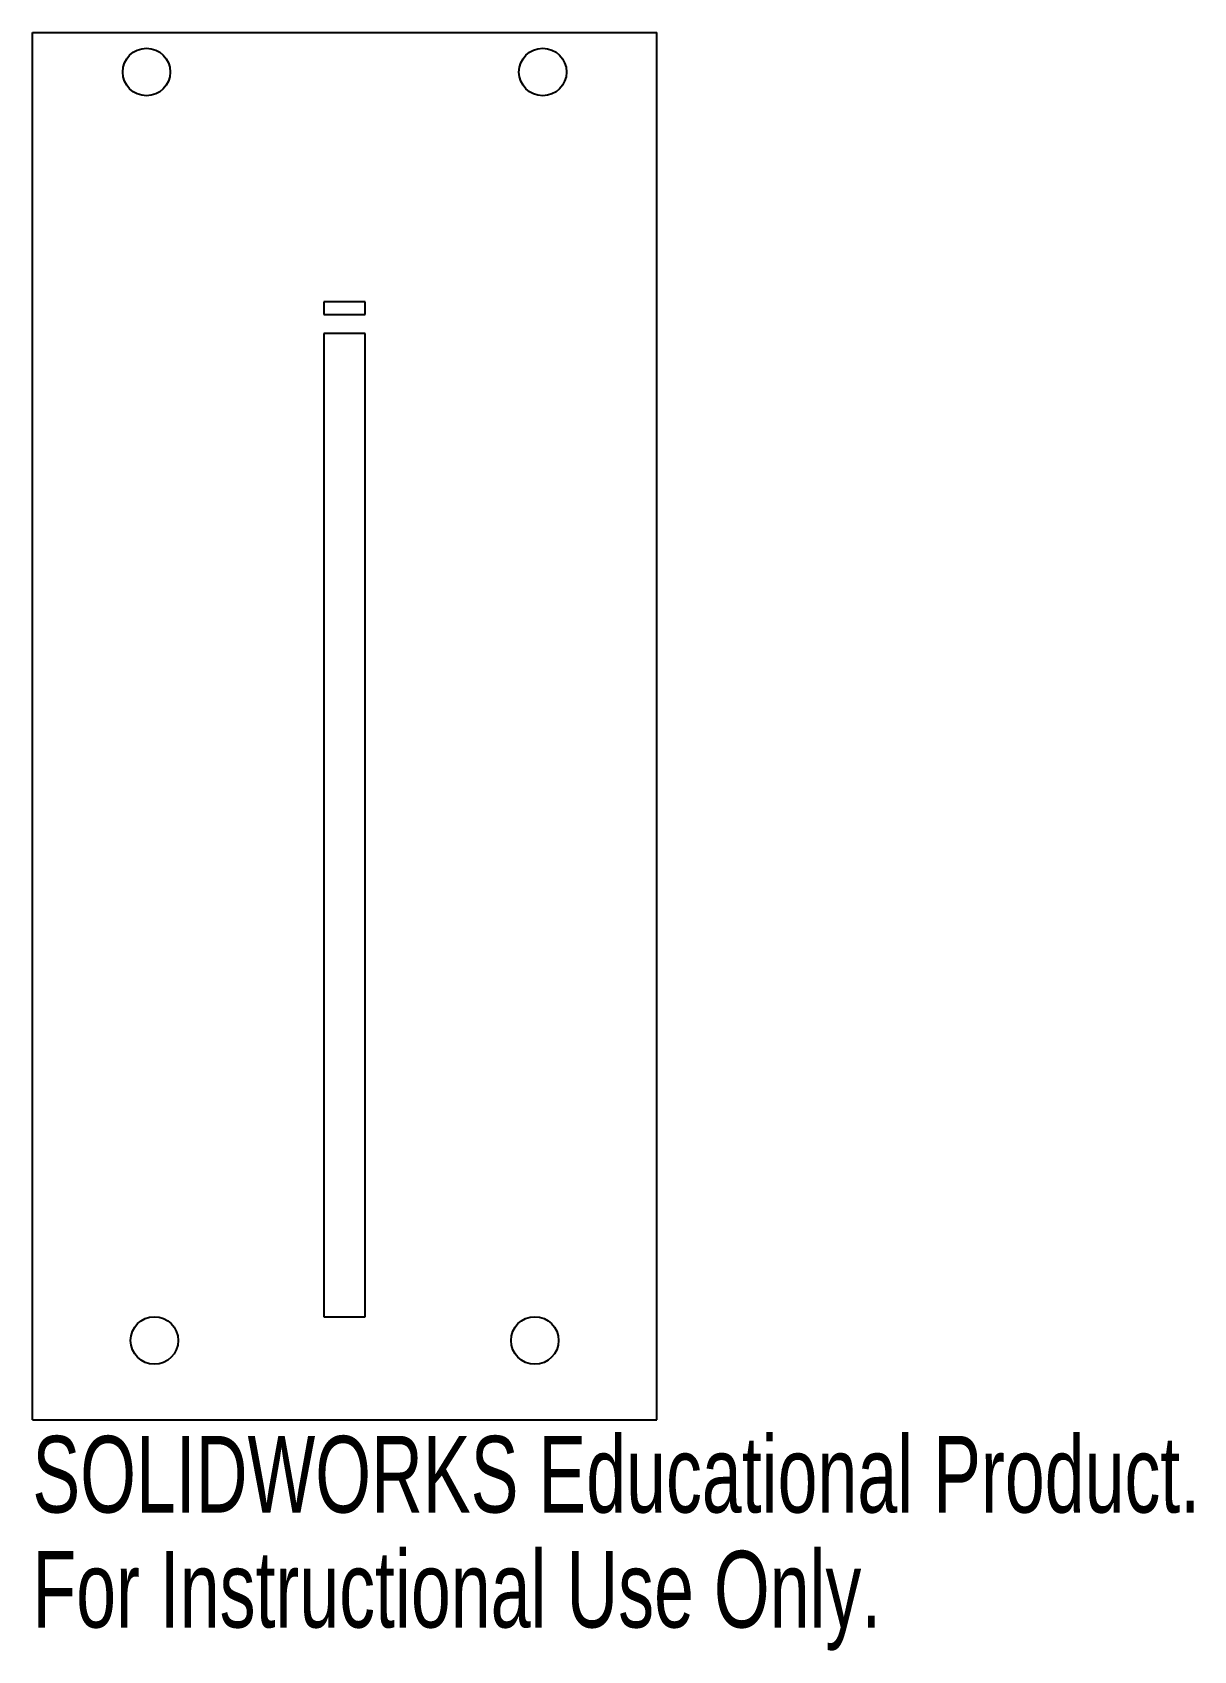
# Model space of a CAD drawing. Header units: millimetres. Extents: x -20 to 54, y -15 to 88.
import ezdxf

# ---------------------------------------------------------------- set-up
doc = ezdxf.new("R2010")
doc.units = ezdxf.units.MM
doc.styles.add('SLDTEXTSTYLE0', font='TXT', dxfattribs={"width": 0.7})

msp = doc.modelspace()

# ---------------------------------------------------------------- linework, layer by layer
at = {"color": 7, "linetype": 'Continuous', "lineweight": 25}
for p, q in [((-19.7, 87.5), (19.7, 87.5)), ((-19.7, 0), (-19.7, 87.5)), ((19.7, 0), (19.7, 87.5)), ((-1.3, 70.5), (-1.3, 69.7)), ((1.3, 70.5), (-1.3, 70.5)), ((1.3, 69.7), (1.3, 70.5)), ((-1.3, 69.7), (1.3, 69.7)), ((-1.3, 68.5), (-1.3, 6.5)), ((1.3, 68.5), (-1.3, 68.5)), ((1.3, 6.5), (1.3, 68.5)), ((-1.3, 6.5), (1.3, 6.5)), ((-19.7, 0), (19.7, 0))]:
    msp.add_line(p, q, dxfattribs=at)
for centre in [(-12.5, 85), (12.5, 85), (-12, 5), (12, 5)]:
    msp.add_circle(centre, 1.5, dxfattribs=at)

# ---------------------------------------------------------------- texts
at = {"color": 7, "linetype": 'Continuous', "char_height": 4.8336, "attachment_point": 1, "style": 'SLDTEXTSTYLE0'}
for s, insert in [('SOLIDWORKS Educational Product.', (-19.7, -1.02)), ('For Instructional Use Only.', (-19.7, -8.27))]:
    msp.add_mtext(s, dxfattribs=dict(at, insert=insert))

doc.saveas('drawing.dxf')
